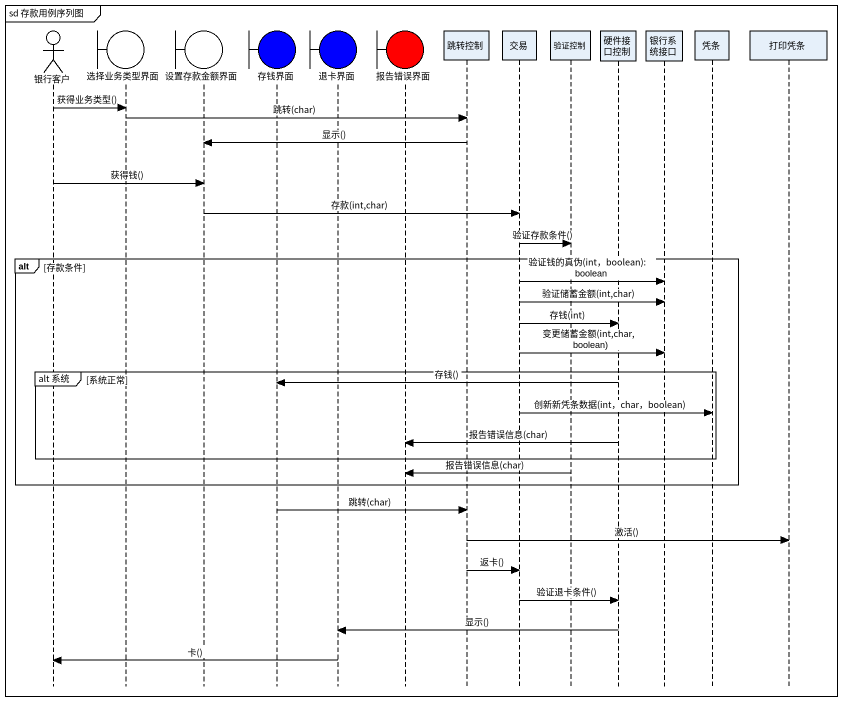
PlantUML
@startuml
mainframe sd 存款用例序列图
hide footbox
actor 银行客户
boundary 选择业务类型界面
boundary 设置存款金额界面
boundary 存钱界面 #0000FF
boundary 退卡界面 #0000FF
boundary 报告错误界面 #FF0000
participant 跳转控制
participant 交易
participant 验证控制
participant 硬件接口控制
participant 银行系统接口
participant 凭条
participant 打印凭条

银行客户 -> 选择业务类型界面 : 获得业务类型()
选择业务类型界面 -> 跳转控制 : 跳转(char)
跳转控制 -> 设置存款金额界面 : 显示()
银行客户 -> 设置存款金额界面 : 获得钱()
设置存款金额界面 -> 交易 : 存款(int,char)
交易 -> 验证控制 : 验证存款条件()
alt 存款条件
  交易 -> 银行系统接口 : 验证钱的真伪(int，boolean): boolean
  交易 -> 银行系统接口 : 验证储蓄金额(int,char)
  交易 -> 硬件接口控制 : 存钱(int)
  交易 -> 银行系统接口 : 变更储蓄金额(int,char,boolean)
  group alt 系统 [系统正常]
    硬件接口控制 -> 存钱界面 : 存钱()
    交易 -> 凭条 : 创新新凭条数据(int，char，boolean)
    硬件接口控制 -> 报告错误界面 : 报告错误信息(char)
  end
  验证控制 -> 报告错误界面 : 报告错误信息(char)
end
存钱界面 -> 跳转控制 : 跳转(char)
跳转控制 -> 打印凭条 : 激活()
跳转控制 -> 交易 : 返卡()
交易 -> 硬件接口控制 : 验证退卡条件()
硬件接口控制 -> 退卡界面 : 显示()
退卡界面 -> 银行客户 : 卡()
@enduml
